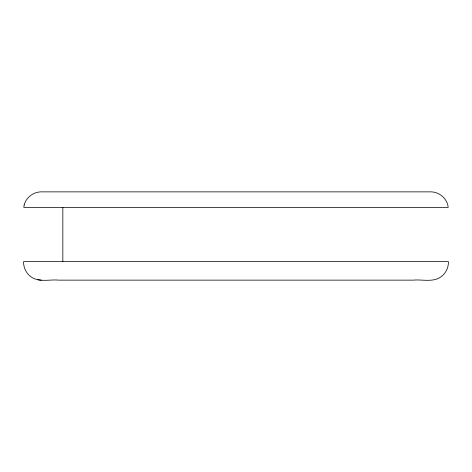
<?xml version="1.0" encoding="UTF-8"?>
<svg xmlns="http://www.w3.org/2000/svg" width="472" height="472" viewBox="0 0 472 472"><rect width="100%" height="100%" fill="white"/><g stroke="black" fill="none" stroke-linecap="round" stroke-linejoin="round"><path stroke-width="0.71" d="M58.929 280.138C49.749 279.217 39.2 282.61 31.028 276.887C26.214 273.394 23.334 267.518 23.6 261.571L448.4 261.571C448.666 267.518 445.786 273.394 440.972 276.887C432.8 282.61 422.257 279.217 413.077 280.138M59.442 280.138L412.563 280.138M37.884 279.808L41.294 280.138M62.841 207.415L62.841 261.571M24.184 204.936L23.789 207.415L448.211 207.415C447.438 198.895 439.615 191.986 431.119 191.868L40.875 191.868C33.211 192.027 26.161 197.526 24.184 204.936"/></g></svg>
